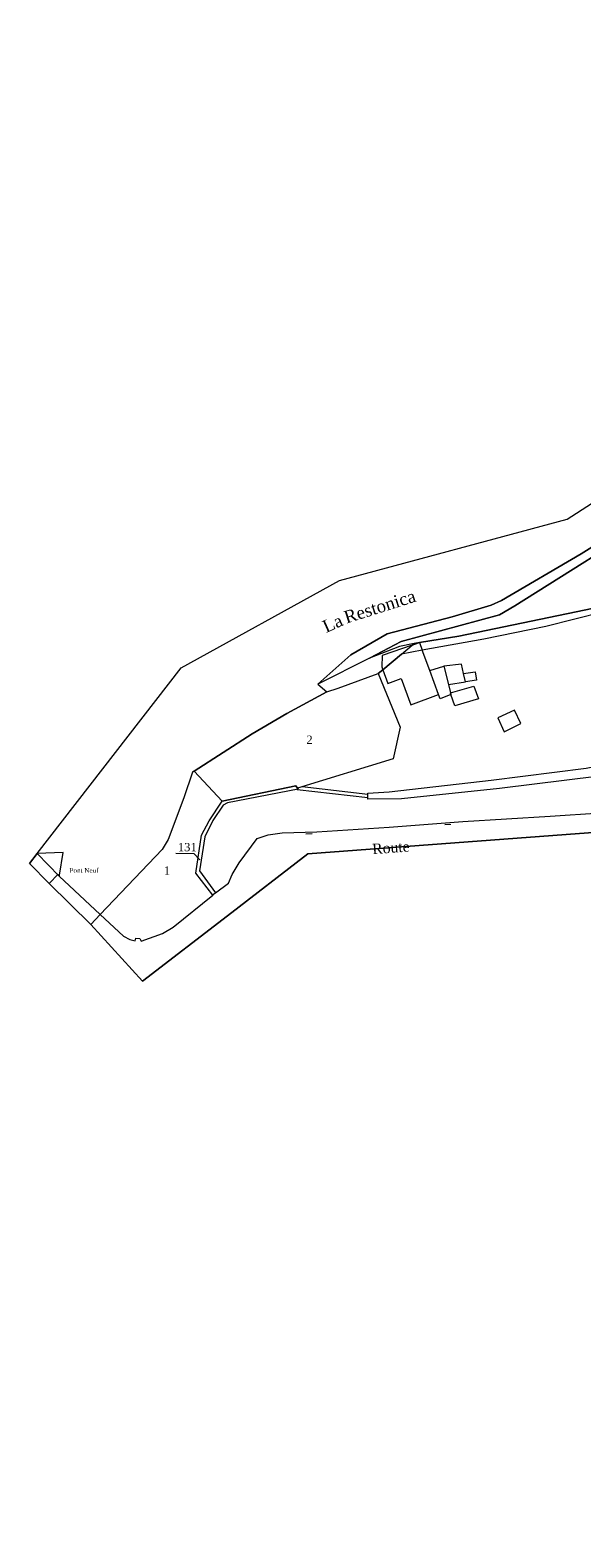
# Model space of a CAD drawing. Extents: x 1207496 to 1208323, y 6152740 to 6153721.
# Drawn here: x 1207495.5 to 1207629.3, y 6153068.9 to 6153427.1 of the extents above; entities that cross this region are included whole.
import ezdxf

# ---------------------------------------------------------------- set-up
doc = ezdxf.new("R2010")
doc.units = 0
doc.linetypes.add('CONTINU', pattern=[0])
doc.layers.get('0').update_dxf_attribs({"linetype": 'CONTINU'})
for name, color, linetype in [('1LIEUDIT', 7, 'CONTINU'), ('1PARCELLE', 7, 'CONTINU'), ('1SECTION', 7, 'CONTINU'), ('1SUBDSECT', 7, 'CONTINU'), ('1TRONFLUV', 7, 'CONTINU'), ('1ZONCOMM', 7, 'CONTINU'), ('3BATIDUR', 7, 'CONTINU'), ('3BATILEGER', 7, 'CONTINU'), ('3CHEMIN', 7, 'CONTINU'), ('3ENSIMMO', 7, 'CONTINU'), ('3FISCLINE', 7, 'CONTINUOUS'), ('3FLECHEPAR', 7, 'CONTINU'), ('3MURNONMI', 7, 'CONTINU'), ('3PARCELLETEX', 7, 'CONTINU'), ('3PONT', 7, 'CONTINU'), ('3TRONFLUVTEX', 7, 'CONTINU'), ('3ZONCOMMTEX', 7, 'CONTINU')]:
    doc.layers.add(name, color=color, linetype=linetype)
doc.styles.get("Standard").update_dxf_attribs({"font": 'Times New Roman'})

# ---------------------------------------------------------------- blocks, each defined once
blk = doc.blocks.new('MURNOMI')
blk.add_line((-0.75, 0.5), (0.75, 0.5))

msp = doc.modelspace()

# ---------------------------------------------------------------- linework, layer by layer
at = {"layer": '1LIEUDIT'}
msp.add_lwpolyline([(1207633.79, 6153233.28), (1207562.71, 6153227.98), (1207543.34, 6153212.99), (1207522.76, 6153197.23), (1207510.27, 6153210.9), (1207500.24, 6153220.84), (1207495.5, 6153225.64), (1207497.33, 6153228.06), (1207532.13, 6153272.88), (1207570.35, 6153294), (1207625.41, 6153308.83), (1207671.05, 6153338.24)], dxfattribs=at)
at = {"layer": '1PARCELLE'}
for points in [[(1207648.11, 6153310.12), (1207612.75, 6153287.86), (1207609.06, 6153285.69), (1207585.26, 6153279.28), (1207577.65, 6153275.28), (1207565.13, 6153268.95), (1207573.13, 6153276.07), (1207581.87, 6153281.11), (1207597.59, 6153285.27), (1207607.01, 6153288.03), (1207609.55, 6153289.14), (1207628.74, 6153300.45), (1207651.65, 6153314.79)], [(1207631.44, 6153287.25), (1207627.58, 6153286.42), (1207599.24, 6153280.55), (1207589.7, 6153279.01), (1207588.42, 6153278.8), (1207584.87, 6153278.09), (1207577.65, 6153275.28), (1207585.26, 6153279.28), (1207609.06, 6153285.69), (1207612.75, 6153287.86), (1207648.11, 6153310.12)], [(1207634.27, 6153286.43), (1207620.28, 6153282.88), (1207605.27, 6153279.84), (1207590.37, 6153277.15), (1207585.35, 6153276.24), (1207580.82, 6153272.47), (1207579.72, 6153271.55), (1207585.07, 6153258.59), (1207583.32, 6153250.93), (1207560.24, 6153243.81), (1207560.39, 6153243.58), (1207543.32, 6153240.27), (1207542.29, 6153239.77), (1207539.75, 6153236), (1207537.84, 6153232.13), (1207536.55, 6153223.88), (1207540.44, 6153218.53), (1207543.56, 6153220.86), (1207544.46, 6153222.97), (1207546.15, 6153225.78), (1207550.47, 6153231.68), (1207553.11, 6153232.61), (1207556.49, 6153233.07), (1207564.93, 6153233.32), (1207582.39, 6153234.4), (1207600.21, 6153235.79), (1207621.29, 6153237.12), (1207633.44, 6153237.9)], [(1207634.27, 6153286.43), (1207620.28, 6153282.88), (1207605.27, 6153279.84), (1207590.37, 6153277.15), (1207585.35, 6153276.24), (1207587.94, 6153278.4), (1207588.42, 6153278.8), (1207589.7, 6153279.01), (1207599.24, 6153280.55), (1207627.58, 6153286.42), (1207631.44, 6153287.25)], [(1207633.1, 6153246.77), (1207609.07, 6153243.78), (1207585.35, 6153241.25), (1207577.26, 6153241.17), (1207577.23, 6153242.67), (1207582.37, 6153242.97), (1207607.03, 6153245.78), (1207630.01, 6153248.65)]]:
    msp.add_lwpolyline(points, dxfattribs=at)
for points in [[(1207542.01, 6153240.69), (1207535.23, 6153247.94), (1207549.28, 6153256.96), (1207557.67, 6153261.9), (1207567.35, 6153267.12), (1207570.07, 6153268), (1207579.72, 6153271.55), (1207585.07, 6153258.59), (1207583.32, 6153250.93), (1207560.24, 6153243.81), (1207559.83, 6153244.4), (1207542.01, 6153240.69)], [(1207577.23, 6153242.67), (1207582.37, 6153242.97), (1207607.03, 6153245.78), (1207630.01, 6153248.65), (1207644.04, 6153251.56), (1207656.76, 6153254.67), (1207661.62, 6153256.7), (1207668.69, 6153260.07), (1207675.88, 6153264.58), (1207685.04, 6153270.74), (1207686.06, 6153268.94), (1207677.49, 6153263.04), (1207673.04, 6153259.76), (1207672.77, 6153260.45), (1207672.02, 6153259.73), (1207663.19, 6153256.39), (1207663.51, 6153254.11), (1207658.13, 6153252.29), (1207654.2, 6153251.27), (1207633.1, 6153246.77), (1207609.07, 6153243.78), (1207585.35, 6153241.25), (1207577.26, 6153241.17), (1207577.23, 6153242.67)], [(1207542.01, 6153240.69), (1207535.23, 6153247.94), (1207534.86, 6153247.72), (1207532.75, 6153241.53), (1207528.94, 6153231.47), (1207527.53, 6153229.05), (1207512.51, 6153213.3), (1207518.21, 6153208.12), (1207519.72, 6153207.28), (1207520.98, 6153206.98), (1207521.19, 6153207.62), (1207522.11, 6153207.54), (1207522.45, 6153206.91), (1207527.59, 6153208.76), (1207530.17, 6153210.31), (1207539.73, 6153217.98), (1207535.69, 6153223.34), (1207537.06, 6153232.48), (1207538.91, 6153235.97), (1207542.01, 6153240.69)], [(1207542.01, 6153240.69), (1207559.83, 6153244.4), (1207560.24, 6153243.81), (1207560.39, 6153243.58), (1207543.32, 6153240.27), (1207542.29, 6153239.77), (1207539.75, 6153236), (1207537.84, 6153232.13), (1207536.55, 6153223.88), (1207540.44, 6153218.53), (1207539.73, 6153217.98), (1207535.69, 6153223.34), (1207537.06, 6153232.48), (1207538.91, 6153235.97), (1207542.01, 6153240.69)]]:
    msp.add_lwpolyline(points, close=True, dxfattribs=at)
at = {"layer": '1SECTION'}
msp.add_lwpolyline([(1207878.24, 6153081.04), (1207775.81, 6153196.44), (1207723.94, 6153221.54), (1207703.09, 6153230.14), (1207676.51, 6153235.16), (1207654.48, 6153234.2), (1207633.79, 6153233.28), (1207562.71, 6153227.98), (1207543.34, 6153212.99), (1207522.76, 6153197.23), (1207510.27, 6153210.9), (1207500.24, 6153220.84), (1207495.5, 6153225.64), (1207497.33, 6153228.06), (1207532.13, 6153272.88), (1207570.35, 6153294), (1207625.41, 6153308.83), (1207671.05, 6153338.24), (1207705.73, 6153372.5), (1207729.61, 6153408.69), (1207735.05, 6153519.08)], dxfattribs=at)
at = {"layer": '1SUBDSECT'}
msp.add_lwpolyline([(1207878.24, 6153081.04), (1207775.81, 6153196.44), (1207723.94, 6153221.54), (1207703.09, 6153230.14), (1207676.51, 6153235.16), (1207654.48, 6153234.2), (1207633.79, 6153233.28), (1207562.71, 6153227.98), (1207543.34, 6153212.99), (1207522.76, 6153197.23), (1207510.27, 6153210.9), (1207500.24, 6153220.84), (1207495.5, 6153225.64), (1207497.33, 6153228.06), (1207532.13, 6153272.88), (1207570.35, 6153294), (1207625.41, 6153308.83), (1207671.05, 6153338.24), (1207705.73, 6153372.5), (1207729.61, 6153408.69), (1207735.05, 6153519.08)], dxfattribs=at)
at = {"layer": '1TRONFLUV'}
msp.add_lwpolyline([(1207651.65, 6153314.79), (1207628.74, 6153300.45), (1207609.55, 6153289.14), (1207607.01, 6153288.03), (1207597.59, 6153285.27), (1207581.87, 6153281.11), (1207573.13, 6153276.07), (1207565.13, 6153268.95), (1207567.35, 6153267.12), (1207567.35, 6153267.12), (1207557.67, 6153261.9), (1207549.28, 6153256.96), (1207535.23, 6153247.94), (1207534.86, 6153247.72), (1207532.75, 6153241.53), (1207528.94, 6153231.47), (1207527.53, 6153229.05), (1207512.51, 6153213.3), (1207502.63, 6153222.6), (1207502.68, 6153222.84), (1207503.6, 6153228.34), (1207497.33, 6153228.06), (1207532.13, 6153272.88), (1207570.35, 6153294), (1207625.41, 6153308.83), (1207671.05, 6153338.24)], dxfattribs=at)
msp.add_lwpolyline([(1207567.35, 6153267.12), (1207570.07, 6153268), (1207579.72, 6153271.55), (1207580.82, 6153272.47), (1207585.35, 6153276.24), (1207587.94, 6153278.4), (1207588.42, 6153278.8), (1207584.87, 6153278.09), (1207577.65, 6153275.28), (1207565.13, 6153268.95), (1207567.35, 6153267.12)], close=True, dxfattribs=at)
at = {"layer": '1ZONCOMM'}
msp.add_lwpolyline([(1207495.5, 6153225.64), (1207500.24, 6153220.84), (1207510.27, 6153210.9), (1207522.76, 6153197.23), (1207543.34, 6153212.99), (1207562.71, 6153227.98), (1207633.79, 6153233.28), (1207654.48, 6153234.2), (1207676.51, 6153235.16), (1207703.09, 6153230.14), (1207723.94, 6153221.54), (1207775.81, 6153196.44), (1207878.24, 6153081.04), (1207892.07, 6153071.29), (1207927.74, 6153071.06), (1207999.79, 6153081.63), (1208027.53, 6153080.37), (1208059.73, 6153075.78), (1208082.8, 6153068.65)], dxfattribs=at)
msp.add_lwpolyline([(1207495.5, 6153225.64), (1207500.24, 6153220.84), (1207510.27, 6153210.9), (1207522.76, 6153197.23), (1207543.34, 6153212.99), (1207562.71, 6153227.98), (1207633.79, 6153233.28), (1207654.48, 6153234.2), (1207676.51, 6153235.16), (1207703.09, 6153230.14), (1207723.94, 6153221.54), (1207775.81, 6153196.44), (1207878.24, 6153081.04), (1207892.07, 6153071.29), (1207927.74, 6153071.06), (1207999.79, 6153081.63), (1208027.53, 6153080.37), (1208059.73, 6153075.78), (1208082.8, 6153068.65)], dxfattribs=at)
msp.add_lwpolyline([(1207495.5, 6153225.64), (1207500.24, 6153220.84), (1207510.27, 6153210.9), (1207522.76, 6153197.23), (1207543.34, 6153212.99), (1207562.71, 6153227.98), (1207633.79, 6153233.28), (1207654.48, 6153234.2), (1207676.51, 6153235.16), (1207703.09, 6153230.14), (1207723.94, 6153221.54), (1207775.81, 6153196.44), (1207878.24, 6153081.04), (1207892.07, 6153071.29), (1207927.74, 6153071.06), (1207999.79, 6153081.63), (1208027.53, 6153080.37), (1208059.73, 6153075.78), (1208082.8, 6153068.65)], dxfattribs=at)
msp.add_lwpolyline([(1207495.5, 6153225.64), (1207500.24, 6153220.84), (1207510.27, 6153210.9), (1207522.76, 6153197.23), (1207543.34, 6153212.99), (1207562.71, 6153227.98), (1207633.79, 6153233.28), (1207654.48, 6153234.2), (1207676.51, 6153235.16), (1207703.09, 6153230.14), (1207723.94, 6153221.54), (1207775.81, 6153196.44), (1207878.24, 6153081.04), (1207892.07, 6153071.29), (1207927.74, 6153071.06), (1207999.79, 6153081.63), (1208027.53, 6153080.37), (1208059.73, 6153075.78), (1208082.8, 6153068.65)], dxfattribs=at)
msp.add_lwpolyline([(1207495.5, 6153225.64), (1207500.24, 6153220.84), (1207510.27, 6153210.9), (1207522.76, 6153197.23), (1207543.34, 6153212.99), (1207562.71, 6153227.98), (1207633.79, 6153233.28), (1207654.48, 6153234.2), (1207676.51, 6153235.16), (1207703.09, 6153230.14), (1207723.94, 6153221.54), (1207775.81, 6153196.44), (1207878.24, 6153081.04), (1207892.07, 6153071.29), (1207927.74, 6153071.06), (1207999.79, 6153081.63), (1208027.53, 6153080.37), (1208059.73, 6153075.78), (1208082.8, 6153068.65)], dxfattribs=at)
msp.add_lwpolyline([(1207495.5, 6153225.64), (1207500.24, 6153220.84), (1207510.27, 6153210.9), (1207522.76, 6153197.23), (1207543.34, 6153212.99), (1207562.71, 6153227.98), (1207633.79, 6153233.28), (1207654.48, 6153234.2), (1207676.51, 6153235.16), (1207703.09, 6153230.14), (1207723.94, 6153221.54), (1207775.81, 6153196.44), (1207878.24, 6153081.04), (1207892.07, 6153071.29), (1207927.74, 6153071.06), (1207999.79, 6153081.63), (1208027.53, 6153080.37), (1208059.73, 6153075.78), (1208082.8, 6153068.65)], dxfattribs=at)
at = {"layer": '3BATIDUR'}
for points in [[(1207589.7, 6153279.01), (1207590.37, 6153277.15), (1207585.35, 6153276.24), (1207587.94, 6153278.4), (1207589.7, 6153279.01)], [(1207580.67, 6153275.89), (1207580.57, 6153273.12), (1207580.82, 6153272.47), (1207585.35, 6153276.24), (1207587.94, 6153278.4), (1207580.67, 6153275.89)], [(1207594.28, 6153266.51), (1207592.18, 6153272.24), (1207590.37, 6153277.15), (1207585.35, 6153276.24), (1207580.82, 6153272.47), (1207582.08, 6153269.15), (1207585.25, 6153270.35), (1207587.63, 6153263.98), (1207594.28, 6153266.51)], [(1207595.61, 6153273.3), (1207596.68, 6153268.91), (1207597.18, 6153266.89), (1207597.31, 6153266.47), (1207594.68, 6153265.42), (1207594.28, 6153266.51), (1207592.18, 6153272.24), (1207595.61, 6153273.3)], [(1207600.38, 6153271.54), (1207603.15, 6153271.94), (1207603.46, 6153269.97), (1207600.81, 6153269.56), (1207600.38, 6153271.54)], [(1207597.31, 6153266.47), (1207597.18, 6153266.89), (1207602.88, 6153268.5), (1207603.93, 6153265.39), (1207598.27, 6153263.72), (1207597.31, 6153266.47)], [(1207608.62, 6153260.81), (1207610.19, 6153257.44), (1207614.24, 6153259.44), (1207612.7, 6153262.72), (1207608.62, 6153260.81)]]:
    msp.add_lwpolyline(points, close=True, dxfattribs=at)
at = {"layer": '3BATILEGER'}
msp.add_lwpolyline([(1207600.81, 6153269.56), (1207600.38, 6153271.54), (1207599.89, 6153273.8), (1207595.61, 6153273.3), (1207596.68, 6153268.91), (1207600.81, 6153269.56)], close=True, dxfattribs=at)
at = {"layer": '3CHEMIN'}
for points in [[(1207560.12, 6153243.53), (1207577.25, 6153241.59)], [(1207577.24, 6153242.28), (1207561.38, 6153244.16)]]:
    msp.add_lwpolyline(points, dxfattribs=at)
at = {"layer": '3FISCLINE'}
msp.add_lwpolyline([(1207500.24, 6153220.84), (1207502.41, 6153223.09)], dxfattribs=at)
at = {"layer": '3FLECHEPAR'}
msp.add_lwpolyline([(1207530.86, 6153228.11), (1207535.2, 6153228.1), (1207536.59, 6153226.57)], dxfattribs=at)
at = {"layer": '3PONT'}
msp.add_lwpolyline([(1207497.33, 6153228.06), (1207495.5, 6153225.64), (1207500.24, 6153220.84), (1207510.27, 6153210.9), (1207512.51, 6153213.3), (1207502.63, 6153222.6), (1207497.33, 6153228.06)], close=True, dxfattribs=at)

# ---------------------------------------------------------------- block references
at = {"layer": '3MURNONMI'}
for p, rotation in [((1207562.99, 6153233.26), 181.8), ((1207596.53, 6153235.51), 184.6)]:
    msp.add_blockref('MURNOMI', p, dxfattribs=dict(at, rotation=rotation))

# ---------------------------------------------------------------- texts
at = {"layer": '3ENSIMMO'}
msp.add_text('Pont Neuf', height=1.125, dxfattribs=at).set_placement((1207505.14, 6153223.41))
at = {"layer": '3PARCELLETEX'}
for s, p in [('2', (1207562.37, 6153254.55)), ('131', (1207531.33, 6153228.61)), ('1', (1207527.92, 6153222.96))]:
    msp.add_text(s, height=2, dxfattribs=at).set_placement(p)
at = {"layer": '3TRONFLUVTEX'}
for s, rotation, p in [('Restonica', 17.6, (1207572.06, 6153283.59)), ('La', 24.2, (1207567.15, 6153281.31))]:
    msp.add_text(s, height=3, rotation=rotation, dxfattribs=at).set_placement(p)
at = {"layer": '3ZONCOMMTEX'}
msp.add_text('Route', height=2.5, rotation=4.3, dxfattribs=at).set_placement((1207578.39, 6153227.89))
msp.add_text('Route', height=2.5, rotation=4.3, dxfattribs=at).set_placement((1207578.39, 6153227.89))
msp.add_text('Route', height=2.5, rotation=4.3, dxfattribs=at).set_placement((1207578.39, 6153227.89))
msp.add_text('Route', height=2.5, rotation=4.3, dxfattribs=at).set_placement((1207578.39, 6153227.89))
msp.add_text('Route', height=2.5, rotation=4.3, dxfattribs=at).set_placement((1207578.39, 6153227.89))
msp.add_text('Route', height=2.5, rotation=4.3, dxfattribs=at).set_placement((1207578.39, 6153227.89))

doc.saveas('drawing.dxf')
